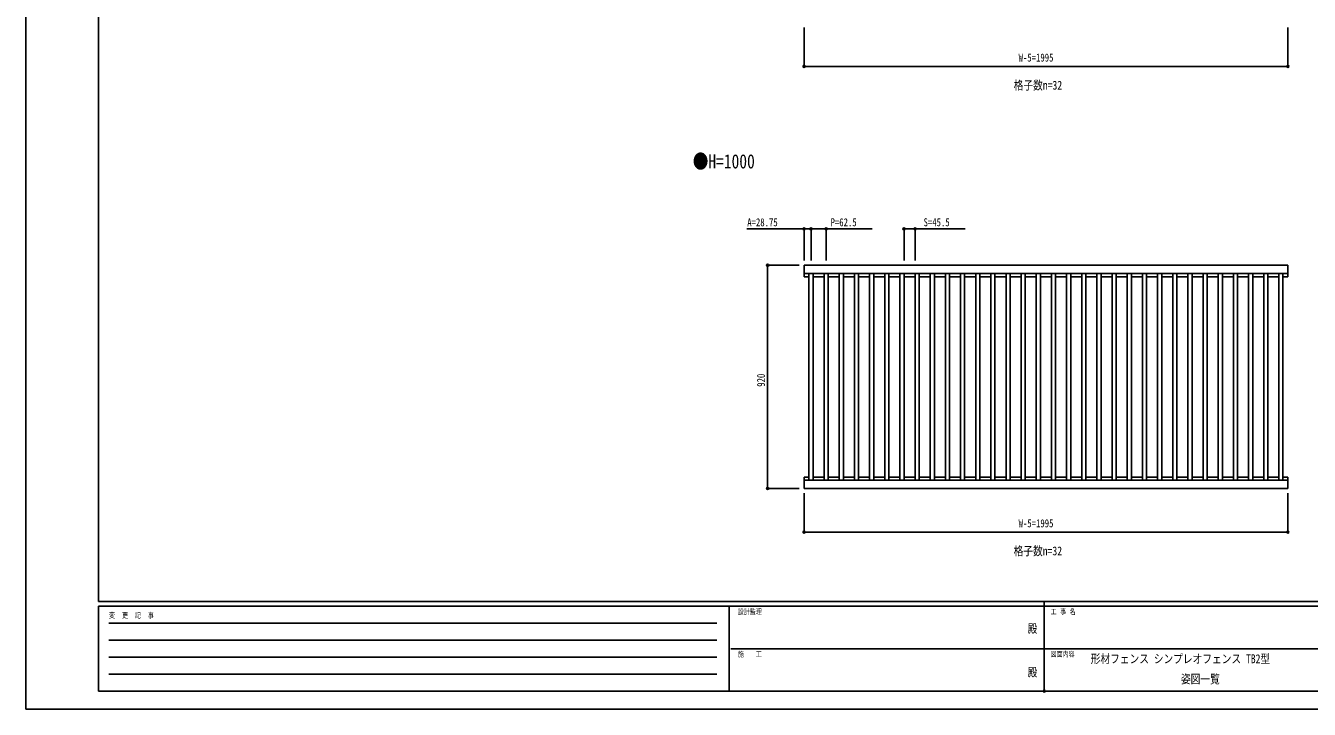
# Model space of a CAD drawing. Units: millimetres, scale not verified. Extents: x -4205 to 4205, y -2970 to 2970.
# Drawn here: x -4205 to 1088, y -2970 to -151 of the extents above; entities that cross this region are included whole.
import ezdxf
from ezdxf.enums import TextEntityAlignment as Align

# ---------------------------------------------------------------- set-up
doc = ezdxf.new("R2010")
doc.units = ezdxf.units.MM
doc.header["$LTSCALE"] = 16
doc.header["$PDMODE"] = 32
doc.header["$PDSIZE"] = 8
for name, color, linetype in [('0-1_USER1', 3, 'Continuous'), ('0-2_YKK_A1', 4, 'Continuous'), ('0-3_YKK_D', 6, 'Continuous'), ('0-4_YKK_ZWAK', 7, 'Continuous')]:
    doc.layers.add(name, color=color, linetype=linetype)
doc.styles.add('ＭＳ ゴシック', font='')
doc.styles.get('ＭＳ ゴシック').set_extended_font_data('MS Gothic')

msp = doc.modelspace()

# ---------------------------------------------------------------- linework, layer by layer
at = {"layer": '0-2_YKK_A1'}
for p, q in [((-995.68, -1186.32), (-995.68, -1139.32)), ((-995.68, -1139.32), (999.32, -1139.32)), ((999.32, -1186.32), (999.32, -1139.32)), ((999.32, -1173.32), (-995.68, -1173.32)), ((-995.68, -1186.32), (-975.43, -1186.32)), ((-975.43, -1173.32), (-975.43, -2025.32)), ((-958.43, -2025.32), (-958.43, -1173.32)), ((-958.43, -1186.32), (-912.93, -1186.32)), ((-912.93, -1173.32), (-912.93, -2025.32)), ((-895.93, -2025.32), (-895.93, -1173.32)), ((-895.93, -1186.32), (-850.43, -1186.32)), ((-850.43, -1173.32), (-850.43, -2025.32)), ((-833.43, -2025.32), (-833.43, -1173.32)), ((-833.43, -1186.32), (-787.93, -1186.32)), ((-787.93, -1173.32), (-787.93, -2025.32)), ((-770.93, -2025.32), (-770.93, -1173.32)), ((-770.93, -1186.32), (-725.43, -1186.32)), ((-725.43, -1173.32), (-725.43, -2025.32)), ((-708.43, -2025.32), (-708.43, -1173.32)), ((-708.43, -1186.32), (-662.93, -1186.32)), ((-662.93, -1173.32), (-662.93, -2025.32)), ((-645.93, -2025.32), (-645.93, -1173.32)), ((-645.93, -1186.32), (-600.43, -1186.32)), ((-600.43, -1173.32), (-600.43, -2025.32)), ((-583.43, -2025.32), (-583.43, -1173.32)), ((-583.43, -1186.32), (-537.93, -1186.32)), ((-537.93, -1173.32), (-537.93, -2025.32)), ((-520.93, -2025.32), (-520.93, -1173.32)), ((-520.93, -1186.32), (-475.43, -1186.32)), ((-475.43, -1173.32), (-475.43, -2025.32)), ((-458.43, -2025.32), (-458.43, -1173.32)), ((-458.43, -1186.32), (-412.93, -1186.32)), ((-412.93, -1173.32), (-412.93, -2025.32)), ((-395.93, -2025.32), (-395.93, -1173.32)), ((-395.93, -1186.32), (-350.43, -1186.32)), ((-350.43, -1173.32), (-350.43, -2025.32)), ((-333.43, -2025.32), (-333.43, -1173.32)), ((-333.43, -1186.32), (-287.93, -1186.32)), ((-287.93, -1173.32), (-287.93, -2025.32)), ((-270.93, -2025.32), (-270.93, -1173.32)), ((-270.93, -1186.32), (-225.43, -1186.32)), ((-225.43, -1173.32), (-225.43, -2025.32)), ((-208.43, -2025.32), (-208.43, -1173.32)), ((-208.43, -1186.32), (-162.93, -1186.32)), ((-162.93, -1173.32), (-162.93, -2025.32)), ((-145.93, -2025.32), (-145.93, -1173.32)), ((-145.93, -1186.32), (-100.43, -1186.32)), ((-100.43, -1173.32), (-100.43, -2025.32)), ((-83.43, -2025.32), (-83.43, -1173.32)), ((-83.43, -1186.32), (-37.93, -1186.32)), ((-37.93, -1173.32), (-37.93, -2025.32)), ((-20.93, -2025.32), (-20.93, -1173.32)), ((-20.93, -1186.32), (24.57, -1186.32)), ((24.57, -1173.32), (24.57, -2025.32)), ((41.57, -2025.32), (41.57, -1173.32)), ((41.57, -1186.32), (87.07, -1186.32)), ((87.07, -1173.32), (87.07, -2025.32)), ((104.07, -2025.32), (104.07, -1173.32)), ((104.07, -1186.32), (149.57, -1186.32)), ((149.57, -1173.32), (149.57, -2025.32)), ((166.57, -2025.32), (166.57, -1173.32)), ((166.57, -1186.32), (212.07, -1186.32)), ((212.07, -1173.32), (212.07, -2025.32)), ((229.07, -2025.32), (229.07, -1173.32)), ((229.07, -1186.32), (274.57, -1186.32)), ((274.57, -1173.32), (274.57, -2025.32)), ((291.57, -2025.32), (291.57, -1173.32)), ((291.57, -1186.32), (337.07, -1186.32)), ((337.07, -1173.32), (337.07, -2025.32)), ((354.07, -2025.32), (354.07, -1173.32)), ((354.07, -1186.32), (399.57, -1186.32)), ((399.57, -1173.32), (399.57, -2025.32)), ((416.57, -2025.32), (416.57, -1173.32)), ((416.57, -1186.32), (462.07, -1186.32)), ((462.07, -1173.32), (462.07, -2025.32)), ((479.07, -2025.32), (479.07, -1173.32)), ((479.07, -1186.32), (524.57, -1186.32)), ((524.57, -1173.32), (524.57, -2025.32)), ((541.57, -2025.32), (541.57, -1173.32)), ((541.57, -1186.32), (587.07, -1186.32)), ((587.07, -1173.32), (587.07, -2025.32)), ((604.07, -2025.32), (604.07, -1173.32)), ((604.07, -1186.32), (649.57, -1186.32)), ((649.57, -1173.32), (649.57, -2025.32)), ((666.57, -2025.32), (666.57, -1173.32)), ((666.57, -1186.32), (712.07, -1186.32)), ((712.07, -1173.32), (712.07, -2025.32)), ((729.07, -2025.32), (729.07, -1173.32)), ((729.07, -1186.32), (774.57, -1186.32)), ((774.57, -1173.32), (774.57, -2025.32)), ((791.57, -2025.32), (791.57, -1173.32)), ((791.57, -1186.32), (837.07, -1186.32)), ((837.07, -1173.32), (837.07, -2025.32)), ((854.07, -2025.32), (854.07, -1173.32)), ((854.07, -1186.32), (899.57, -1186.32)), ((899.57, -1173.32), (899.57, -2025.32)), ((916.57, -2025.32), (916.57, -1173.32)), ((916.57, -1186.32), (962.07, -1186.32)), ((962.07, -1173.32), (962.07, -2025.32)), ((979.07, -2025.32), (979.07, -1173.32)), ((979.07, -1186.32), (999.32, -1186.32)), ((-995.68, -2012.32), (-975.43, -2012.32)), ((-995.68, -2059.32), (-995.68, -2012.32)), ((999.32, -2025.32), (-995.68, -2025.32)), ((999.32, -2059.32), (-995.68, -2059.32)), ((-958.43, -2012.32), (-912.93, -2012.32)), ((-895.93, -2012.32), (-850.43, -2012.32)), ((-833.43, -2012.32), (-787.93, -2012.32)), ((-770.93, -2012.32), (-725.43, -2012.32)), ((-708.43, -2012.32), (-662.93, -2012.32)), ((-645.93, -2012.32), (-600.43, -2012.32)), ((-583.43, -2012.32), (-537.93, -2012.32)), ((-520.93, -2012.32), (-475.43, -2012.32)), ((-458.43, -2012.32), (-412.93, -2012.32)), ((-395.93, -2012.32), (-350.43, -2012.32)), ((-333.43, -2012.32), (-287.93, -2012.32)), ((-270.93, -2012.32), (-225.43, -2012.32)), ((-208.43, -2012.32), (-162.93, -2012.32)), ((-145.93, -2012.32), (-100.43, -2012.32)), ((-83.43, -2012.32), (-37.93, -2012.32)), ((-20.93, -2012.32), (24.57, -2012.32)), ((41.57, -2012.32), (87.07, -2012.32)), ((104.07, -2012.32), (149.57, -2012.32)), ((166.57, -2012.32), (212.07, -2012.32)), ((229.07, -2012.32), (274.57, -2012.32)), ((291.57, -2012.32), (337.07, -2012.32)), ((354.07, -2012.32), (399.57, -2012.32)), ((416.57, -2012.32), (462.07, -2012.32)), ((479.07, -2012.32), (524.57, -2012.32)), ((541.57, -2012.32), (587.07, -2012.32)), ((604.07, -2012.32), (649.57, -2012.32)), ((666.57, -2012.32), (712.07, -2012.32)), ((729.07, -2012.32), (774.57, -2012.32)), ((791.57, -2012.32), (837.07, -2012.32)), ((854.07, -2012.32), (899.57, -2012.32)), ((916.57, -2012.32), (962.07, -2012.32)), ((979.07, -2012.32), (999.32, -2012.32)), ((999.32, -2059.32), (999.32, -2012.32))]:
    msp.add_line(p, q, dxfattribs=at)
at = {"layer": '0-3_YKK_D'}
for p, q in [((-995.68, -159.32), (-995.68, -320.32)), ((999.32, -159.32), (999.32, -320.32)), ((-995.68, -319.32), (999.32, -319.32)), ((-995.68, -1119.32), (-995.68, -988.32)), ((-966.93, -1119.32), (-966.93, -988.32)), ((-966.93, -1119.32), (-966.93, -988.32)), ((-904.43, -1119.32), (-904.43, -988.32)), ((-583.43, -1119.32), (-583.43, -988.32)), ((-537.93, -1119.32), (-537.93, -988.32)), ((-1015.68, -1139.32), (-1146.68, -1139.32)), ((-1145.68, -1139.32), (-1145.68, -2059.32)), ((-1015.68, -2059.32), (-1146.68, -2059.32)), ((-995.68, -2079.32), (-995.68, -2240.32)), ((999.32, -2079.32), (999.32, -2240.32)), ((-995.68, -2239.32), (999.32, -2239.32))]:
    msp.add_line(p, q, dxfattribs=at)
for points in [[(-966.93, -989.32), (-995.68, -989.32), (-1230.88, -989.32)], [(-966.93, -989.32), (-904.43, -989.32), (-715.03, -989.32)], [(-583.43, -989.32), (-537.93, -989.32), (-331.53, -989.32)]]:
    msp.add_lwpolyline(points, dxfattribs=at)
for centre in [(-995.68, -319.32), (999.32, -319.32), (-995.68, -989.32), (-966.93, -989.32), (-966.93, -989.32), (-904.43, -989.32), (-583.43, -989.32), (-537.93, -989.32), (-1145.68, -1139.32), (-1145.68, -2059.32), (-995.68, -2239.32), (999.32, -2239.32)]:
    msp.add_circle(centre, 4.25, dxfattribs=at)
at = {"layer": '0-4_YKK_ZWAK'}
for p, q in [((-3904.98, -2525), (-3904.98, 2775)), ((3895.02, -2525), (-3904.98, -2525)), ((-4.98, -2525), (-4.98, -2895)), ((-1304.98, -2545), (-3904.98, -2545)), ((-3904.98, -2895), (-3904.98, -2545)), ((-1304.98, -2545), (-1304.98, -2895)), ((-4.98, -2545), (-1304.98, -2545)), ((1295.02, -2545), (-4.98, -2545)), ((-3862.48, -2615), (-1354.98, -2615)), ((-3862.48, -2685), (-1354.98, -2685)), ((-1297.48, -2720), (-4.98, -2720)), ((-4.98, -2720), (1295.02, -2720)), ((-3862.48, -2755), (-1354.98, -2755)), ((-3862.48, -2825), (-1354.98, -2825)), ((-3904.98, -2895), (-1304.98, -2895)), ((-1304.98, -2895), (-4.98, -2895)), ((-4.98, -2895), (1295.02, -2895))]:
    msp.add_line(p, q, dxfattribs=at)
msp.add_lwpolyline([(-4205, -2970), (4205, -2970), (4205, 2970), (-4205, 2970)], close=True, dxfattribs=at)
msp.add_point((-4.98, -2895), dxfattribs=at)

# ---------------------------------------------------------------- texts
at = {"layer": '0-1_USER1', "style": 'ＭＳ ゴシック', "width": 0.8}
for s, height, p in [('格子数n=32', 36.66, (-131.28, -426.24)), ('●H=1000', 58.65, (-1454.23, -757.71)), ('格子数n=32', 36.66, (-131.52, -2346.24)), ('形材フェンス シンプレオフェンス TB2型', 36.66, (186.35, -2790.83)), (' 姿図一覧', 36.66, (538.35, -2874.17))]:
    msp.add_text(s, height=height, dxfattribs=at).set_placement(p, align=Align.BOTTOM_LEFT)
at = {"layer": '0-3_YKK_D', "style": 'ＭＳ ゴシック', "width": 0.8}
for s, p in [('W-5=1995', (-110.98, -309.32)), ('A=28.75', (-1229.88, -988.32)), ('P=62.5', (-886.43, -988.32)), ('S=45.5', (-502.93, -988.32)), ('W-5=1995', (-110.98, -2229.32))]:
    msp.add_text(s, height=32.99, dxfattribs=at).set_placement(p, align=Align.BOTTOM_LEFT)
msp.add_text('920', height=32.99, rotation=90, dxfattribs=at).set_placement((-1146.68, -1640.12), align=Align.BOTTOM_LEFT)
at = {"layer": '0-4_YKK_ZWAK', "style": 'ＭＳ ゴシック', "width": 0.8}
for s, height, p in [('変  更  記  事', 21.99, (-3861.31, -2600)), ('設計監理', 21.99, (-1268.31, -2585)), ('工 事 名', 21.99, (21.27, -2585)), ('殿', 36.66, (-73.67, -2665.83)), ('施\u3000\u3000工', 21.99, (-1268.31, -2760)), ('図面内容', 21.99, (21.27, -2760)), ('殿', 36.66, (-73.67, -2845.83))]:
    msp.add_text(s, height=height, dxfattribs=at).set_placement(p, align=Align.BOTTOM_LEFT)

doc.saveas('drawing.dxf')
